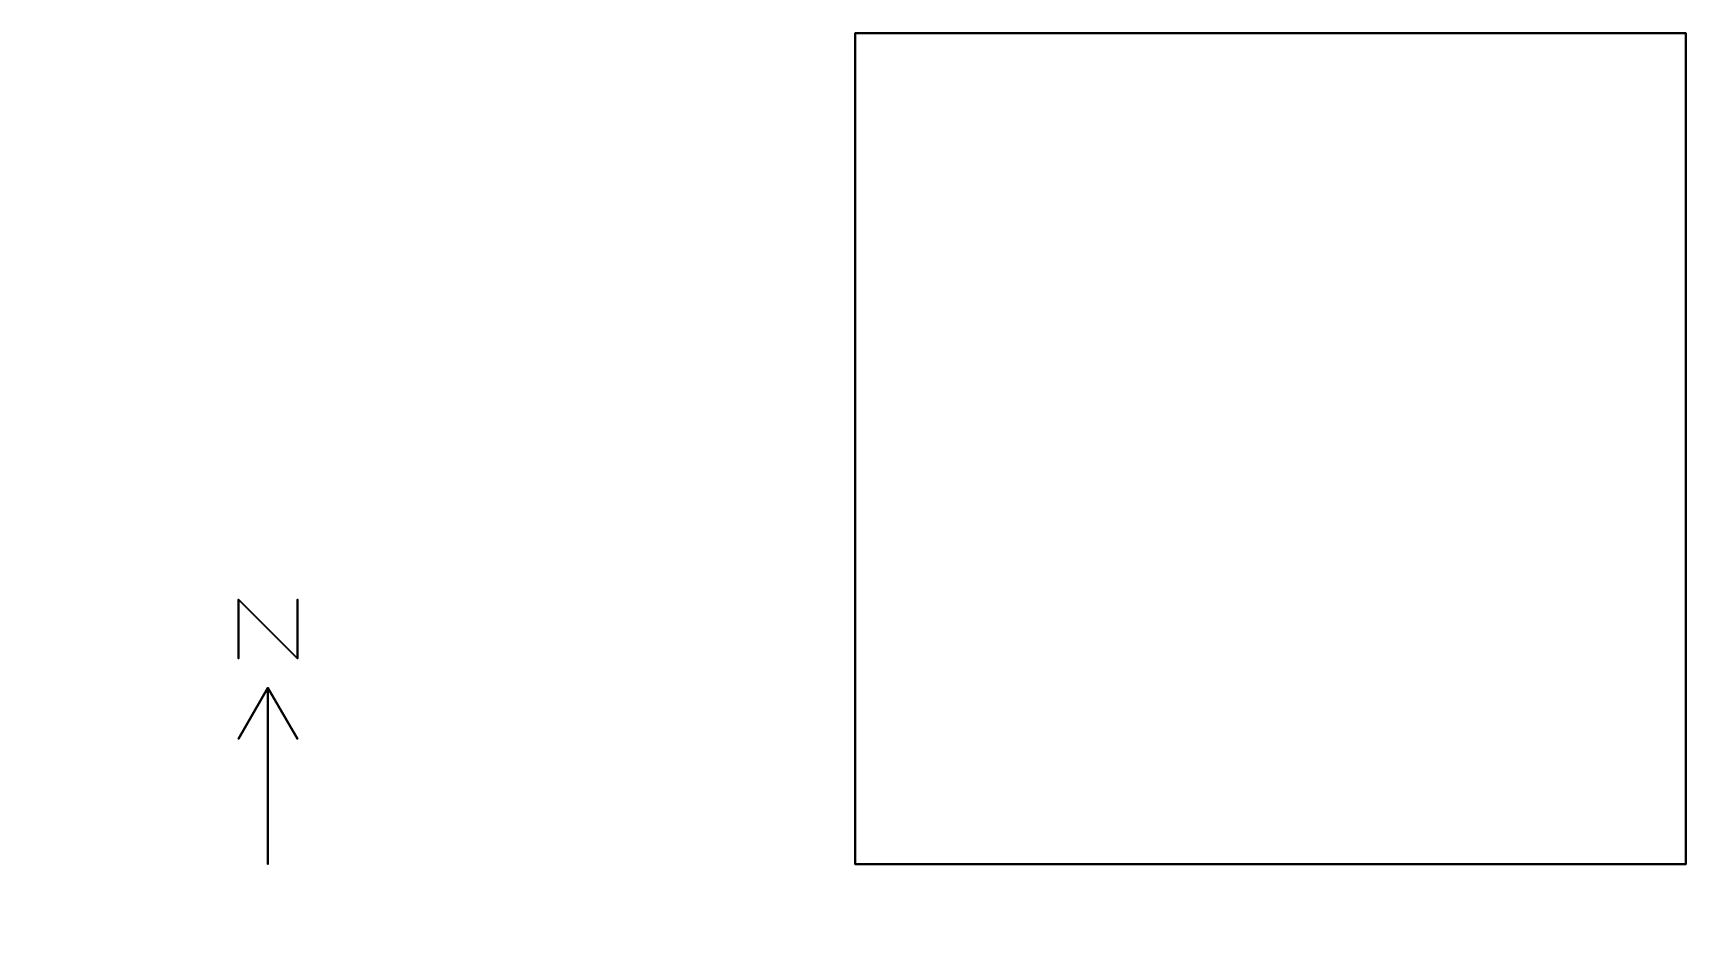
# Model space of a CAD drawing. Header units: metres. Extents: x -14 to 14.1, y -15.3 to 0.
import ezdxf

# ---------------------------------------------------------------- set-up
doc = ezdxf.new("R2010")
doc.units = ezdxf.units.M

msp = doc.modelspace()

# ---------------------------------------------------------------- linework, layer by layer
at = {"layer": '1', "color": 3}
for points in [[(-10.5, -9.64214, 0.1), (-10.5, -9.64214), (-10.5, -10.64214), (-10.5, -10.64214, 0.1)], [(-10.5, -9.64214, 0.1), (-10.5, -9.64214), (-9.5, -10.64214), (-9.5, -10.64214, 0.1)], [(-9.5, -9.64214, 0.1), (-9.5, -9.64214), (-9.5, -10.64214), (-9.5, -10.64214, 0.1)], [(-10, -11.14214, 0.1), (-10, -11.14214), (-10.5, -12.00816), (-10.5, -12.00816, 0.1)], [(-10, -11.14214, 0.1), (-10, -11.14214), (-10, -14.14214), (-10, -14.14214, 0.1)], [(-10, -11.14214, 0.1), (-10, -11.14214), (-9.5, -12.00816), (-9.5, -12.00816, 0.1)]]:
    msp.add_3dface(points, dxfattribs=at)
at = {"layer": 'ZONE', "color": 43}
for points in [[(14.14214, 0, 3.5), (14.14214, 0), (0, 0), (0, 0, 3.5)], [(0, 0, 3.5), (0, 0), (0, -14.14214), (0, -14.14214, 8.64448)], [(14.14214, -14.14214, 8.64448), (14.14214, -14.14214), (14.14214, 0), (14.14214, 0, 3.5)], [(0, -14.14214, 8.64448), (0, -14.14214), (14.14214, -14.14214), (14.14214, -14.14214, 8.64448)]]:
    msp.add_3dface(points, dxfattribs=at)
at = {"layer": 'ZONE', "color": 8}
msp.add_3dface([(14.14214, -14.14214), (0, -14.14214), (0, 0), (14.14214, 0)], dxfattribs=at)
at = {"layer": 'ZONE', "color": 15}
msp.add_3dface([(14.14214, 0, 3.5), (0, 0, 3.5), (0, -14.14214, 8.64448), (14.14214, -14.14214, 8.64448)], dxfattribs=at)
at = {"layer": 'ZONE', "color": 143}
for points in [[(14.13214, 0, 2.27574), (14.13214, 0, 1.22426), (0.01, 0, 1.22426), (0.01, 0, 2.27574)], [(0, -0.01, 2.27574), (0, -0.01, 1.22426), (0, -14.13214, 1.22426), (0, -14.13214, 2.27574)], [(14.14214, -14.13214, 2.27574), (14.14214, -14.13214, 1.22426), (14.14214, -0.01, 1.22426), (14.14214, -0.01, 2.27574)], [(0.01, -14.14214, 2.27574), (0.01, -14.14214, 1.22426), (14.13214, -14.14214, 1.22426), (14.13214, -14.14214, 2.27574)]]:
    msp.add_3dface(points, dxfattribs=at)

doc.saveas('drawing.dxf')
